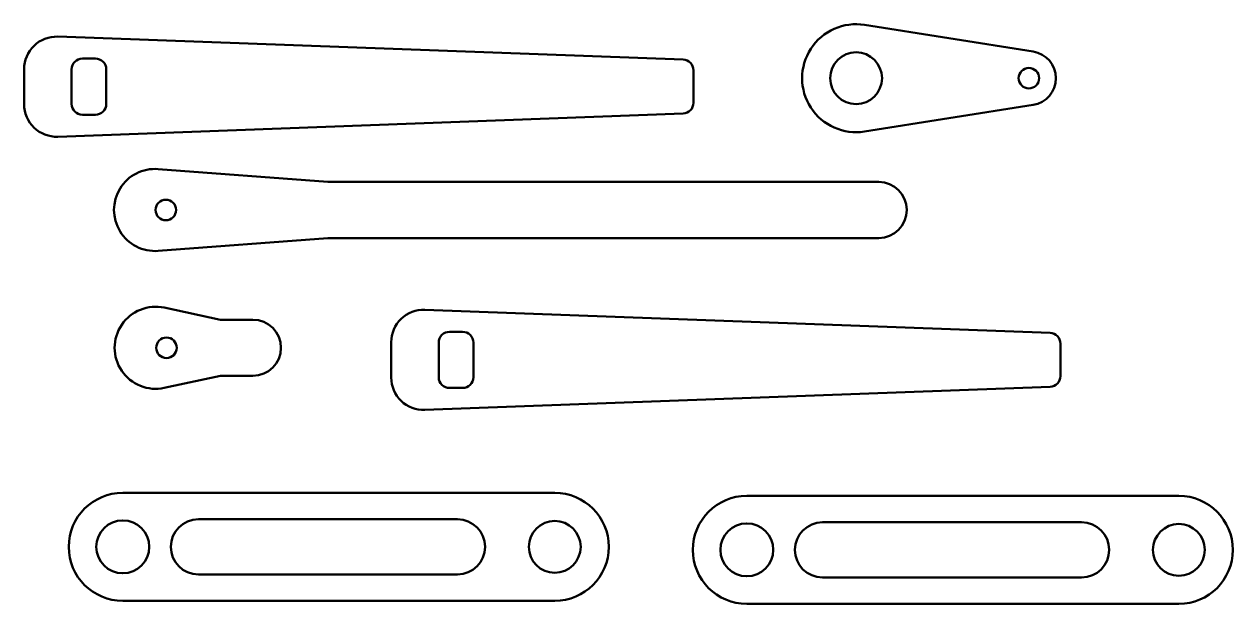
# Model space of a CAD drawing. Header units: millimetres. Extents: x 40 to 151, y 474 to 528.
import ezdxf

# ---------------------------------------------------------------- set-up
doc = ezdxf.new("R2010")
doc.units = ezdxf.units.MM
doc.layers.add('Visible (ANSI)', color=7, linetype='Continuous', lineweight=50)

msp = doc.modelspace()

# ---------------------------------------------------------------- linework, layer by layer
at = {"layer": 'Visible (ANSI)'}
for p, q in [((132.98, 525.52), (117.37, 527.99)), ((100.57, 524.77), (42.67, 526.9)), ((44.96, 524.87), (46.16, 524.87)), ((39.56, 523.9), (39.56, 520.63)), ((43.96, 520.67), (43.96, 523.87)), ((47.16, 523.87), (47.16, 520.67)), ((101.53, 520.77), (101.53, 523.77)), ((117.37, 518.11), (132.98, 520.58)), ((42.67, 517.63), (100.57, 519.77)), ((46.16, 519.67), (44.96, 519.67)), ((67.68, 513.45), (51.97, 514.64)), ((118.68, 513.45), (67.68, 513.45)), ((51.97, 507.06), (67.68, 508.25)), ((67.68, 508.25), (118.68, 508.25)), ((57.74, 500.69), (52.54, 501.81)), ((134.55, 499.47), (76.66, 501.61)), ((60.74, 500.69), (57.74, 500.69)), ((78.95, 499.57), (80.15, 499.57)), ((73.55, 498.61), (73.55, 495.33)), ((77.95, 495.37), (77.95, 498.57)), ((81.15, 498.57), (81.15, 495.37)), ((135.51, 495.47), (135.51, 498.47)), ((52.54, 494.38), (57.74, 495.49)), ((57.74, 495.49), (60.74, 495.49)), ((76.66, 492.34), (134.55, 494.47)), ((80.15, 494.37), (78.95, 494.37)), ((88.69, 484.66), (48.69, 484.66)), ((146.47, 484.38), (106.47, 484.38)), ((55.69, 482.21), (79.69, 482.21)), ((113.47, 481.93), (137.47, 481.93)), ((79.69, 477.11), (55.69, 477.11)), ((137.47, 476.83), (113.47, 476.83)), ((48.69, 474.66), (88.69, 474.66)), ((106.47, 474.38), (146.47, 474.38))]:
    msp.add_line(p, q, dxfattribs=at)
for centre, radius in [((116.59, 523.05), 2.4), ((132.59, 523.05), 0.95), ((52.68, 510.85), 0.95), ((52.74, 498.09), 0.95), ((48.69, 479.66), 2.45), ((88.69, 479.66), 2.4), ((106.47, 479.38), 2.45), ((146.47, 479.38), 2.4)]:
    msp.add_circle(centre, radius, dxfattribs=at)
for centre, radius, start, end in [((116.59, 523.05), 5, 81.0107, 278.9893), ((42.56, 523.9), 3, 87.8871, 180), ((44.96, 523.87), 1, 90, 180), ((46.16, 523.87), 1, 0, 90), ((132.59, 523.05), 2.5, 278.9893, 81.0107), ((100.53, 523.77), 1, 0, 87.8871), ((42.56, 520.63), 3, 180, 272.1129), ((44.96, 520.67), 1, 180, 270), ((46.16, 520.67), 1, 270, 0), ((100.53, 520.77), 1, 272.1129, 0), ((51.68, 510.85), 3.8, 85.6722, 274.3278), ((118.68, 510.85), 2.6, 270, 90), ((51.74, 498.09), 3.8, 77.8994, 282.1006), ((76.55, 498.61), 3, 87.8871, 180), ((60.74, 498.09), 2.6, 270, 90), ((78.95, 498.57), 1, 90, 180), ((80.15, 498.57), 1, 0, 90), ((134.51, 498.47), 1, 0, 87.8871), ((76.55, 495.33), 3, 180, 272.1129), ((78.95, 495.37), 1, 180, 270), ((80.15, 495.37), 1, 270, 0), ((134.51, 495.47), 1, 272.1129, 0), ((48.69, 479.66), 5, 90, 270), ((88.69, 479.66), 5, 270, 90), ((106.47, 479.38), 5, 90, 270), ((146.47, 479.38), 5, 270, 90), ((55.69, 479.66), 2.55, 90, 270), ((79.69, 479.66), 2.55, 270, 90), ((113.47, 479.38), 2.55, 90, 270), ((137.47, 479.38), 2.55, 270, 90)]:
    msp.add_arc(centre, radius, start, end, dxfattribs=at)

doc.saveas('drawing.dxf')
